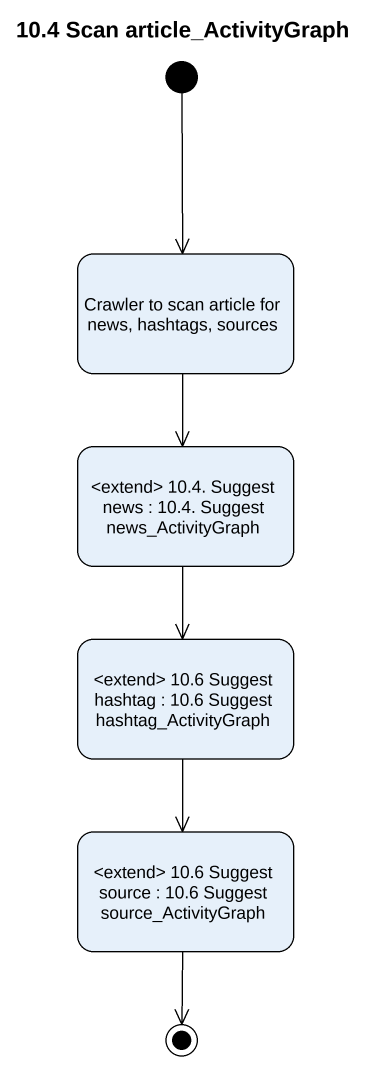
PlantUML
@startuml
title 10.4 Scan article_ActivityGraph
hide empty description
state "Crawler to scan article for news, hashtags, sources" as Crawler_to_scan_article_for
state "<extend> 10.4. Suggest news : 10.4. Suggest news_ActivityGraph" as extend_10_4_Suggest_news
state "<extend> 10.6 Suggest hashtag : 10.6 Suggest hashtag_ActivityGraph" as extend_10_6_Suggest_hashtag
state "<extend> 10.6 Suggest source : 10.6 Suggest source_ActivityGraph" as extend_10_6_Suggest_source
[*] --> Crawler_to_scan_article_for
Crawler_to_scan_article_for --> extend_10_4_Suggest_news
extend_10_4_Suggest_news --> extend_10_6_Suggest_hashtag
extend_10_6_Suggest_hashtag --> extend_10_6_Suggest_source
extend_10_6_Suggest_source --> [*]
@enduml
